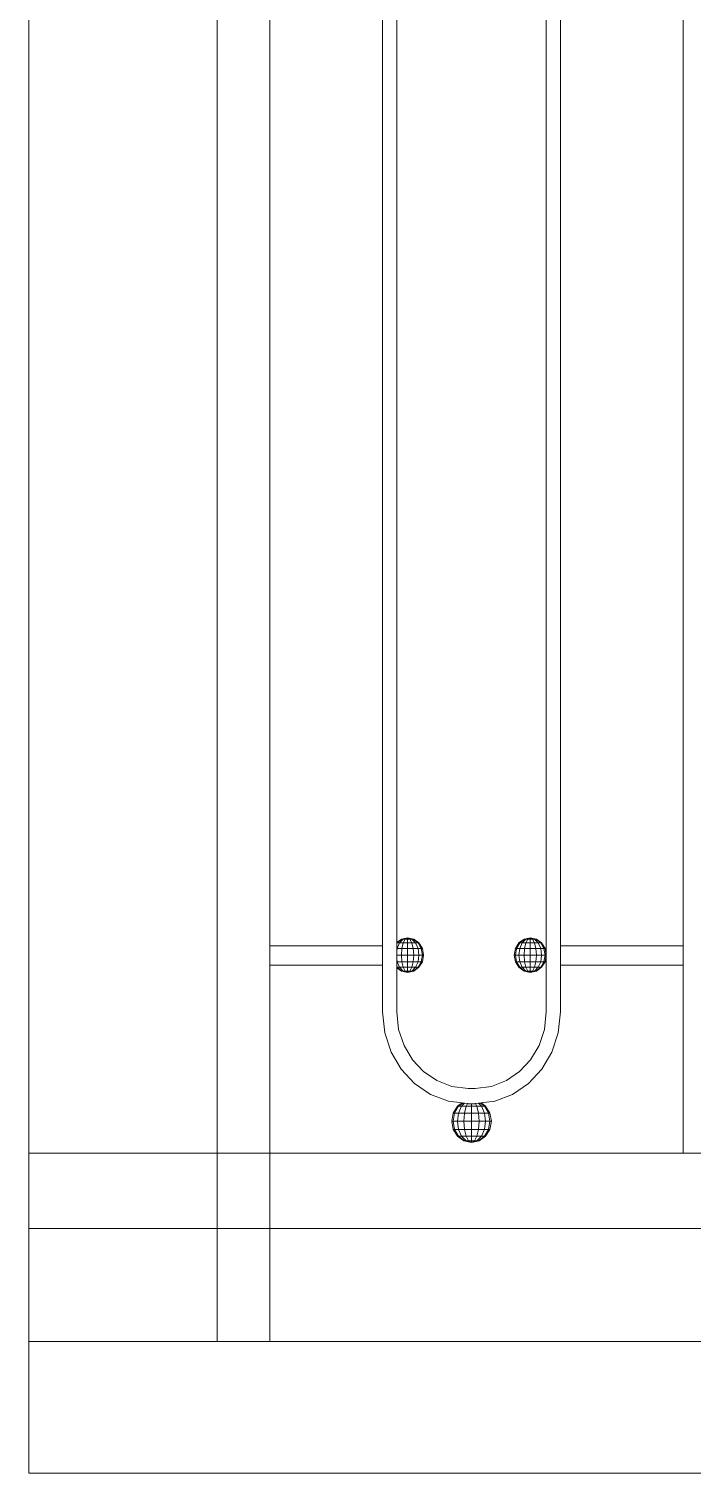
# Model space of a CAD drawing. Header units: millimetres. Extents: x 1832547 to 2001569, y -558009 to -417808.
# Drawn here: x 1955255 to 1955607, y -548199 to -547432 of the extents above; entities that cross this region are included whole.
import ezdxf

# ---------------------------------------------------------------- set-up
doc = ezdxf.new("R2010")
doc.units = ezdxf.units.MM
doc.header["$MEASUREMENT"] = 0
doc.layers.add('CA.manh 08', color=8, linetype='CONTINUOUS', lineweight=9)
doc.layers.add('CA_manh 08', color=8, linetype='CONTINUOUS', lineweight=9)

# ---------------------------------------------------------------- blocks, each defined once
blk = doc.blocks.new('wt45t')
at = {"layer": 'CA_manh 08'}
for p, q in [((1917247.51, -517910.46), (1917247.51, -518853.82)), ((1917347.51, -517910.46), (1917347.51, -518783.82)), ((1917375.44, -518573.66), (1917375.44, -518060.62)), ((1917435.4, -518060.62), (1917435.4, -518573.66)), ((1917442.97, -518571.89), (1917442.97, -518062)), ((1917522.42, -518062.36), (1917522.42, -518578.55)), ((1917529.99, -518573.66), (1917529.99, -518061.39)), ((1917595.15, -518061.39), (1917595.15, -518573.66)), ((1917375.44, -518583.82), (1917375.44, -518573.66)), ((1917375.44, -518573.66), (1917435.4, -518573.66)), ((1917435.4, -518573.66), (1917435.4, -518583.82)), ((1917442.97, -518571.89), (1917445.47, -518570.1)), ((1917442.97, -518572.08), (1917442.97, -518571.89)), ((1917443.16, -518572.08), (1917442.97, -518572.08)), ((1917442.97, -518572.42), (1917443.16, -518572.08)), ((1917442.97, -518572.42), (1917442.97, -518572.08)), ((1917442.97, -518575.05), (1917442.97, -518572.42)), ((1917443.16, -518575.05), (1917442.97, -518575.05)), ((1917442.97, -518576.52), (1917443.16, -518575.05)), ((1917442.97, -518576.52), (1917442.97, -518575.05)), ((1917442.97, -518578.55), (1917442.97, -518576.52)), ((1917443.16, -518572.08), (1917445.71, -518570.1)), ((1917444.47, -518572.08), (1917443.16, -518572.08)), ((1917443.16, -518575.05), (1917444.47, -518572.08)), ((1917445.71, -518575.05), (1917443.16, -518575.05)), ((1917444.47, -518572.08), (1917446.42, -518570.1)), ((1917446.42, -518572.08), (1917444.47, -518572.08)), ((1917445.47, -518570.1), (1917448.72, -518569.41)), ((1917445.71, -518570.1), (1917445.47, -518570.1)), ((1917445.47, -518578.55), (1917445.71, -518575.05)), ((1917445.71, -518570.1), (1917448.72, -518569.41)), ((1917446.42, -518570.1), (1917445.71, -518570.1)), ((1917445.71, -518575.05), (1917446.42, -518572.08)), ((1917448.72, -518575.05), (1917445.71, -518575.05)), ((1917446.42, -518570.1), (1917448.72, -518569.41)), ((1917447.48, -518570.1), (1917446.42, -518570.1)), ((1917446.42, -518572.08), (1917447.48, -518570.1)), ((1917448.72, -518572.08), (1917446.42, -518572.08)), ((1917447.48, -518570.1), (1917448.72, -518569.41)), ((1917448.72, -518570.1), (1917447.48, -518570.1)), ((1917448.72, -518569.41), (1917448.72, -518570.1)), ((1917451.98, -518570.1), (1917448.72, -518569.41)), ((1917451.73, -518570.1), (1917448.72, -518569.41)), ((1917451.03, -518570.1), (1917448.72, -518569.41)), ((1917449.97, -518570.1), (1917448.72, -518569.41)), ((1917449.97, -518570.1), (1917448.72, -518570.1)), ((1917448.72, -518570.1), (1917448.72, -518572.08)), ((1917451.03, -518572.08), (1917448.72, -518572.08)), ((1917448.72, -518572.08), (1917448.72, -518575.05)), ((1917451.73, -518575.05), (1917448.72, -518575.05)), ((1917448.72, -518575.05), (1917448.72, -518578.55)), ((1917451.03, -518570.1), (1917449.97, -518570.1)), ((1917451.03, -518572.08), (1917449.97, -518570.1)), ((1917451.73, -518570.1), (1917451.03, -518570.1)), ((1917452.98, -518572.08), (1917451.03, -518570.1)), ((1917452.98, -518572.08), (1917451.03, -518572.08)), ((1917451.73, -518575.05), (1917451.03, -518572.08)), ((1917451.73, -518570.1), (1917451.98, -518570.1)), ((1917454.28, -518572.08), (1917451.73, -518570.1)), ((1917454.28, -518575.05), (1917451.73, -518575.05)), ((1917451.98, -518578.55), (1917451.73, -518575.05)), ((1917454.74, -518572.08), (1917451.98, -518570.1)), ((1917454.28, -518572.08), (1917452.98, -518572.08)), ((1917454.28, -518575.05), (1917452.98, -518572.08)), ((1917454.74, -518572.08), (1917454.28, -518572.08)), ((1917455.99, -518575.05), (1917454.28, -518572.08)), ((1917455.99, -518575.05), (1917454.28, -518575.05)), ((1917454.74, -518578.55), (1917454.28, -518575.05)), ((1917456.59, -518575.05), (1917454.74, -518572.08)), ((1917456.59, -518575.05), (1917455.99, -518575.05)), ((1917456.59, -518578.55), (1917455.99, -518575.05)), ((1917457.24, -518578.55), (1917456.59, -518575.05)), ((1917505.39, -518578.55), (1917506.04, -518575.05)), ((1917506.04, -518575.05), (1917507.89, -518572.08)), ((1917506.64, -518575.05), (1917506.04, -518575.05)), ((1917506.04, -518578.55), (1917506.64, -518575.05)), ((1917506.64, -518575.05), (1917508.35, -518572.08)), ((1917508.35, -518575.05), (1917506.64, -518575.05)), ((1917507.89, -518572.08), (1917510.65, -518570.1)), ((1917508.35, -518572.08), (1917507.89, -518572.08)), ((1917507.89, -518578.55), (1917508.35, -518575.05)), ((1917508.35, -518572.08), (1917510.9, -518570.1)), ((1917509.65, -518572.08), (1917508.35, -518572.08)), ((1917508.35, -518575.05), (1917509.65, -518572.08)), ((1917510.9, -518575.05), (1917508.35, -518575.05)), ((1917509.65, -518572.08), (1917511.6, -518570.1)), ((1917511.6, -518572.08), (1917509.65, -518572.08)), ((1917510.65, -518570.1), (1917513.91, -518569.41)), ((1917510.9, -518570.1), (1917510.65, -518570.1)), ((1917510.65, -518578.55), (1917510.9, -518575.05)), ((1917510.9, -518570.1), (1917513.91, -518569.41)), ((1917511.6, -518570.1), (1917510.9, -518570.1)), ((1917510.9, -518575.05), (1917511.6, -518572.08)), ((1917513.91, -518575.05), (1917510.9, -518575.05)), ((1917511.6, -518570.1), (1917513.91, -518569.41)), ((1917512.66, -518570.1), (1917511.6, -518570.1)), ((1917511.6, -518572.08), (1917512.66, -518570.1)), ((1917513.91, -518572.08), (1917511.6, -518572.08)), ((1917512.66, -518570.1), (1917513.91, -518569.41)), ((1917513.91, -518570.1), (1917512.66, -518570.1)), ((1917513.91, -518569.41), (1917513.91, -518570.1)), ((1917517.17, -518570.1), (1917513.91, -518569.41)), ((1917516.92, -518570.1), (1917513.91, -518569.41)), ((1917516.21, -518570.1), (1917513.91, -518569.41)), ((1917515.15, -518570.1), (1917513.91, -518569.41)), ((1917515.15, -518570.1), (1917513.91, -518570.1)), ((1917513.91, -518570.1), (1917513.91, -518572.08)), ((1917516.21, -518572.08), (1917513.91, -518572.08)), ((1917513.91, -518572.08), (1917513.91, -518575.05)), ((1917516.92, -518575.05), (1917513.91, -518575.05)), ((1917513.91, -518575.05), (1917513.91, -518578.55)), ((1917516.21, -518570.1), (1917515.15, -518570.1)), ((1917516.21, -518572.08), (1917515.15, -518570.1)), ((1917516.92, -518570.1), (1917516.21, -518570.1)), ((1917518.16, -518572.08), (1917516.21, -518570.1)), ((1917518.16, -518572.08), (1917516.21, -518572.08)), ((1917516.92, -518575.05), (1917516.21, -518572.08)), ((1917516.92, -518570.1), (1917517.17, -518570.1)), ((1917519.47, -518572.08), (1917516.92, -518570.1)), ((1917519.47, -518575.05), (1917516.92, -518575.05)), ((1917517.17, -518578.55), (1917516.92, -518575.05)), ((1917519.93, -518572.08), (1917517.17, -518570.1)), ((1917519.47, -518572.08), (1917518.16, -518572.08)), ((1917519.47, -518575.05), (1917518.16, -518572.08)), ((1917519.93, -518572.08), (1917519.47, -518572.08)), ((1917521.17, -518575.05), (1917519.47, -518572.08)), ((1917521.17, -518575.05), (1917519.47, -518575.05)), ((1917519.93, -518578.55), (1917519.47, -518575.05)), ((1917521.77, -518575.05), (1917519.93, -518572.08)), ((1917521.77, -518575.05), (1917521.17, -518575.05)), ((1917521.77, -518578.55), (1917521.17, -518575.05)), ((1917522.42, -518578.55), (1917521.77, -518575.05)), ((1917529.99, -518583.82), (1917529.99, -518573.66)), ((1917529.99, -518573.66), (1917595.15, -518573.66)), ((1917595.15, -518573.66), (1917595.15, -518583.82)), ((1917435.4, -518583.82), (1917375.44, -518583.82)), ((1917375.44, -518683.82), (1917375.44, -518583.82)), ((1917435.4, -518583.82), (1917435.4, -518608.73)), ((1917445.47, -518578.55), (1917442.97, -518578.55)), ((1917442.97, -518580.58), (1917442.97, -518578.55)), ((1917443.16, -518582.05), (1917442.97, -518580.58)), ((1917442.97, -518582.05), (1917442.97, -518580.58)), ((1917443.16, -518582.05), (1917442.97, -518582.05)), ((1917442.97, -518584.68), (1917442.97, -518582.05)), ((1917445.71, -518582.05), (1917443.16, -518582.05)), ((1917444.47, -518585.02), (1917443.16, -518582.05)), ((1917448.72, -518578.55), (1917445.47, -518578.55)), ((1917445.71, -518582.05), (1917445.47, -518578.55)), ((1917448.72, -518582.05), (1917445.71, -518582.05)), ((1917446.42, -518585.02), (1917445.71, -518582.05)), ((1917451.98, -518578.55), (1917448.72, -518578.55)), ((1917448.72, -518578.55), (1917448.72, -518582.05)), ((1917451.73, -518582.05), (1917448.72, -518582.05)), ((1917448.72, -518582.05), (1917448.72, -518585.02)), ((1917451.03, -518585.02), (1917451.73, -518582.05)), ((1917451.73, -518582.05), (1917451.98, -518578.55)), ((1917454.28, -518582.05), (1917451.73, -518582.05)), ((1917454.74, -518578.55), (1917451.98, -518578.55)), ((1917452.98, -518585.02), (1917454.28, -518582.05)), ((1917454.28, -518582.05), (1917454.74, -518578.55)), ((1917455.99, -518582.05), (1917454.28, -518582.05)), ((1917454.28, -518585.02), (1917455.99, -518582.05)), ((1917456.59, -518578.55), (1917454.74, -518578.55)), ((1917454.74, -518585.02), (1917456.59, -518582.05)), ((1917455.99, -518582.05), (1917456.59, -518578.55)), ((1917456.59, -518582.05), (1917455.99, -518582.05)), ((1917457.24, -518578.55), (1917456.59, -518578.55)), ((1917456.59, -518582.05), (1917457.24, -518578.55)), ((1917506.04, -518578.55), (1917505.39, -518578.55)), ((1917506.04, -518582.05), (1917505.39, -518578.55)), ((1917507.89, -518578.55), (1917506.04, -518578.55)), ((1917506.64, -518582.05), (1917506.04, -518578.55)), ((1917506.64, -518582.05), (1917506.04, -518582.05)), ((1917507.89, -518585.02), (1917506.04, -518582.05)), ((1917508.35, -518582.05), (1917506.64, -518582.05)), ((1917508.35, -518585.02), (1917506.64, -518582.05)), ((1917510.65, -518578.55), (1917507.89, -518578.55)), ((1917508.35, -518582.05), (1917507.89, -518578.55)), ((1917510.9, -518582.05), (1917508.35, -518582.05)), ((1917509.65, -518585.02), (1917508.35, -518582.05)), ((1917513.91, -518578.55), (1917510.65, -518578.55)), ((1917510.9, -518582.05), (1917510.65, -518578.55)), ((1917513.91, -518582.05), (1917510.9, -518582.05)), ((1917511.6, -518585.02), (1917510.9, -518582.05)), ((1917517.17, -518578.55), (1917513.91, -518578.55)), ((1917513.91, -518578.55), (1917513.91, -518582.05)), ((1917516.92, -518582.05), (1917513.91, -518582.05)), ((1917513.91, -518582.05), (1917513.91, -518585.02)), ((1917516.21, -518585.02), (1917516.92, -518582.05)), ((1917516.92, -518582.05), (1917517.17, -518578.55)), ((1917519.47, -518582.05), (1917516.92, -518582.05)), ((1917519.93, -518578.55), (1917517.17, -518578.55)), ((1917518.16, -518585.02), (1917519.47, -518582.05)), ((1917519.47, -518582.05), (1917519.93, -518578.55)), ((1917521.17, -518582.05), (1917519.47, -518582.05)), ((1917519.47, -518585.02), (1917521.17, -518582.05)), ((1917521.77, -518578.55), (1917519.93, -518578.55)), ((1917519.93, -518585.02), (1917521.77, -518582.05)), ((1917521.17, -518582.05), (1917521.77, -518578.55)), ((1917521.77, -518582.05), (1917521.17, -518582.05)), ((1917522.42, -518578.55), (1917521.77, -518578.55)), ((1917521.77, -518582.05), (1917522.42, -518578.55)), ((1917522.42, -518578.55), (1917522.42, -518608.69)), ((1917595.15, -518583.82), (1917529.99, -518583.82)), ((1917529.99, -518608.73), (1917529.99, -518583.82)), ((1917595.15, -518583.82), (1917595.15, -518683.82)), ((1917443.16, -518585.02), (1917442.97, -518584.68)), ((1917442.97, -518585.02), (1917442.97, -518584.68)), ((1917443.16, -518585.02), (1917442.97, -518585.02)), ((1917442.97, -518585.21), (1917442.97, -518585.02)), ((1917445.47, -518587), (1917442.97, -518585.21)), ((1917442.97, -518608.69), (1917442.97, -518585.21)), ((1917444.47, -518585.02), (1917443.16, -518585.02)), ((1917445.71, -518587), (1917443.16, -518585.02)), ((1917446.42, -518585.02), (1917444.47, -518585.02)), ((1917446.42, -518587), (1917444.47, -518585.02)), ((1917445.71, -518587), (1917445.47, -518587)), ((1917448.72, -518587.69), (1917445.47, -518587)), ((1917446.42, -518587), (1917445.71, -518587)), ((1917448.72, -518587.69), (1917445.71, -518587)), ((1917448.72, -518585.02), (1917446.42, -518585.02)), ((1917447.48, -518587), (1917446.42, -518585.02)), ((1917447.48, -518587), (1917446.42, -518587)), ((1917448.72, -518587.69), (1917446.42, -518587)), ((1917448.72, -518587), (1917447.48, -518587)), ((1917448.72, -518587.69), (1917447.48, -518587)), ((1917451.03, -518585.02), (1917448.72, -518585.02)), ((1917448.72, -518585.02), (1917448.72, -518587)), ((1917449.97, -518587), (1917448.72, -518587)), ((1917448.72, -518587), (1917448.72, -518587.69)), ((1917448.72, -518587.69), (1917451.98, -518587)), ((1917448.72, -518587.69), (1917451.73, -518587)), ((1917448.72, -518587.69), (1917451.03, -518587)), ((1917448.72, -518587.69), (1917449.97, -518587)), ((1917449.97, -518587), (1917451.03, -518585.02)), ((1917451.03, -518587), (1917449.97, -518587)), ((1917452.98, -518585.02), (1917451.03, -518585.02)), ((1917451.03, -518587), (1917452.98, -518585.02)), ((1917451.73, -518587), (1917451.03, -518587)), ((1917451.73, -518587), (1917454.28, -518585.02)), ((1917451.98, -518587), (1917451.73, -518587)), ((1917451.98, -518587), (1917454.74, -518585.02)), ((1917454.28, -518585.02), (1917452.98, -518585.02)), ((1917454.28, -518585.02), (1917454.74, -518585.02)), ((1917508.35, -518585.02), (1917507.89, -518585.02)), ((1917510.65, -518587), (1917507.89, -518585.02)), ((1917509.65, -518585.02), (1917508.35, -518585.02)), ((1917510.9, -518587), (1917508.35, -518585.02)), ((1917511.6, -518585.02), (1917509.65, -518585.02)), ((1917511.6, -518587), (1917509.65, -518585.02)), ((1917510.9, -518587), (1917510.65, -518587)), ((1917513.91, -518587.69), (1917510.65, -518587)), ((1917511.6, -518587), (1917510.9, -518587)), ((1917513.91, -518587.69), (1917510.9, -518587)), ((1917513.91, -518585.02), (1917511.6, -518585.02)), ((1917512.66, -518587), (1917511.6, -518585.02)), ((1917512.66, -518587), (1917511.6, -518587)), ((1917513.91, -518587.69), (1917511.6, -518587)), ((1917513.91, -518587), (1917512.66, -518587)), ((1917513.91, -518587.69), (1917512.66, -518587)), ((1917516.21, -518585.02), (1917513.91, -518585.02)), ((1917513.91, -518585.02), (1917513.91, -518587)), ((1917515.15, -518587), (1917513.91, -518587)), ((1917513.91, -518587), (1917513.91, -518587.69)), ((1917513.91, -518587.69), (1917517.17, -518587)), ((1917513.91, -518587.69), (1917516.92, -518587)), ((1917513.91, -518587.69), (1917516.21, -518587)), ((1917513.91, -518587.69), (1917515.15, -518587)), ((1917515.15, -518587), (1917516.21, -518585.02)), ((1917516.21, -518587), (1917515.15, -518587)), ((1917518.16, -518585.02), (1917516.21, -518585.02)), ((1917516.21, -518587), (1917518.16, -518585.02)), ((1917516.92, -518587), (1917516.21, -518587)), ((1917516.92, -518587), (1917519.47, -518585.02)), ((1917517.17, -518587), (1917516.92, -518587)), ((1917517.17, -518587), (1917519.93, -518585.02)), ((1917519.47, -518585.02), (1917518.16, -518585.02)), ((1917519.47, -518585.02), (1917519.93, -518585.02)), ((1917435.4, -518608.73), (1917436.6, -518619.9)), ((1917443.97, -518618.01), (1917442.97, -518608.69)), ((1917522.42, -518608.69), (1917521.42, -518618.01)), ((1917528.79, -518619.9), (1917529.99, -518608.73)), ((1917436.6, -518619.9), (1917440.02, -518630.16)), ((1917446.82, -518626.57), (1917443.97, -518618.01)), ((1917521.42, -518618.01), (1917518.57, -518626.57)), ((1917525.37, -518630.16), (1917528.79, -518619.9)), ((1917440.02, -518630.16), (1917445.38, -518639.22)), ((1917451.3, -518634.12), (1917446.82, -518626.57)), ((1917518.57, -518626.57), (1917514.1, -518634.12)), ((1917520.01, -518639.22), (1917525.37, -518630.16)), ((1917457.16, -518640.42), (1917451.3, -518634.12)), ((1917514.1, -518634.12), (1917508.23, -518640.42)), ((1917445.38, -518639.22), (1917452.42, -518646.77)), ((1917464.19, -518645.23), (1917457.16, -518640.42)), ((1917472.16, -518648.29), (1917464.19, -518645.23)), ((1917501.2, -518645.23), (1917493.23, -518648.29)), ((1917508.23, -518640.42), (1917501.2, -518645.23)), ((1917512.97, -518646.77), (1917520.01, -518639.22)), ((1917452.42, -518646.77), (1917460.85, -518652.53)), ((1917460.85, -518652.53), (1917470.4, -518656.2)), ((1917480.83, -518649.37), (1917472.16, -518648.29)), ((1917484.56, -518649.37), (1917480.83, -518649.37)), ((1917493.23, -518648.29), (1917484.56, -518649.37)), ((1917494.99, -518656.2), (1917504.54, -518652.53)), ((1917504.54, -518652.53), (1917512.97, -518646.77)), ((1917470.4, -518656.2), (1917477.66, -518657.1)), ((1917472.97, -518662.49), (1917475.25, -518658.83)), ((1917473.71, -518662.49), (1917475.82, -518658.83)), ((1917475.25, -518658.83), (1917477.66, -518657.1)), ((1917475.82, -518658.83), (1917475.25, -518658.83)), ((1917475.82, -518658.83), (1917477.99, -518657.14)), ((1917477.43, -518658.83), (1917475.82, -518658.83)), ((1917475.82, -518662.49), (1917477.43, -518658.83)), ((1917477.43, -518658.83), (1917478.97, -518657.27)), ((1917479.84, -518658.83), (1917477.43, -518658.83)), ((1917477.66, -518657.1), (1917477.99, -518657.14)), ((1917477.99, -518657.14), (1917478.97, -518657.27)), ((1917478.97, -518657.27), (1917480.57, -518657.46)), ((1917478.97, -518662.49), (1917479.84, -518658.83)), ((1917479.84, -518658.83), (1917480.57, -518657.46)), ((1917482.69, -518658.83), (1917479.84, -518658.83)), ((1917480.57, -518657.46), (1917480.8, -518657.49)), ((1917480.8, -518657.49), (1917482.69, -518657.49)), ((1917482.69, -518657.49), (1917482.69, -518658.83)), ((1917482.69, -518657.49), (1917484.59, -518657.49)), ((1917485.53, -518658.83), (1917482.69, -518658.83)), ((1917482.69, -518658.83), (1917482.69, -518662.49)), ((1917484.59, -518657.49), (1917484.81, -518657.47)), ((1917484.81, -518657.47), (1917486.41, -518657.27)), ((1917485.53, -518658.83), (1917484.81, -518657.47)), ((1917487.95, -518658.83), (1917485.53, -518658.83)), ((1917486.41, -518662.49), (1917485.53, -518658.83)), ((1917486.41, -518657.27), (1917487.39, -518657.15)), ((1917487.95, -518658.83), (1917486.41, -518657.27)), ((1917487.39, -518657.15), (1917487.72, -518657.1)), ((1917489.56, -518658.83), (1917487.39, -518657.15)), ((1917487.72, -518657.1), (1917494.99, -518656.2)), ((1917490.13, -518658.83), (1917487.72, -518657.1)), ((1917489.56, -518658.83), (1917487.95, -518658.83)), ((1917489.56, -518662.49), (1917487.95, -518658.83)), ((1917490.13, -518658.83), (1917489.56, -518658.83)), ((1917491.67, -518662.49), (1917489.56, -518658.83)), ((1917492.4, -518662.49), (1917490.13, -518658.83)), ((1917472.17, -518666.82), (1917472.97, -518662.49)), ((1917472.97, -518666.82), (1917472.17, -518666.82)), ((1917472.97, -518671.14), (1917472.17, -518666.82)), ((1917473.71, -518662.49), (1917472.97, -518662.49)), ((1917472.97, -518666.82), (1917473.71, -518662.49)), ((1917475.25, -518666.82), (1917472.97, -518666.82)), ((1917473.71, -518671.14), (1917472.97, -518666.82)), ((1917475.82, -518662.49), (1917473.71, -518662.49)), ((1917475.25, -518666.82), (1917475.82, -518662.49)), ((1917478.67, -518666.82), (1917475.25, -518666.82)), ((1917475.82, -518671.14), (1917475.25, -518666.82)), ((1917478.97, -518662.49), (1917475.82, -518662.49)), ((1917478.67, -518666.82), (1917478.97, -518662.49)), ((1917482.69, -518666.82), (1917478.67, -518666.82)), ((1917478.97, -518671.14), (1917478.67, -518666.82)), ((1917482.69, -518662.49), (1917478.97, -518662.49)), ((1917486.41, -518662.49), (1917482.69, -518662.49)), ((1917482.69, -518662.49), (1917482.69, -518666.82)), ((1917486.71, -518666.82), (1917482.69, -518666.82)), ((1917482.69, -518666.82), (1917482.69, -518671.14)), ((1917489.56, -518662.49), (1917486.41, -518662.49)), ((1917486.71, -518666.82), (1917486.41, -518662.49)), ((1917486.41, -518671.14), (1917486.71, -518666.82)), ((1917490.13, -518666.82), (1917486.71, -518666.82)), ((1917491.67, -518662.49), (1917489.56, -518662.49)), ((1917490.13, -518666.82), (1917489.56, -518662.49)), ((1917489.56, -518671.14), (1917490.13, -518666.82)), ((1917492.4, -518666.82), (1917490.13, -518666.82)), ((1917492.4, -518662.49), (1917491.67, -518662.49)), ((1917492.4, -518666.82), (1917491.67, -518662.49)), ((1917491.67, -518671.14), (1917492.4, -518666.82)), ((1917493.21, -518666.82), (1917492.4, -518662.49)), ((1917493.21, -518666.82), (1917492.4, -518666.82)), ((1917492.4, -518671.14), (1917493.21, -518666.82)), ((1917473.71, -518671.14), (1917472.97, -518671.14)), ((1917475.25, -518674.8), (1917472.97, -518671.14)), ((1917475.82, -518671.14), (1917473.71, -518671.14)), ((1917475.82, -518674.8), (1917473.71, -518671.14)), ((1917475.82, -518674.8), (1917475.25, -518674.8)), ((1917478.67, -518677.25), (1917475.25, -518674.8)), ((1917478.97, -518671.14), (1917475.82, -518671.14)), ((1917477.43, -518674.8), (1917475.82, -518671.14)), ((1917477.43, -518674.8), (1917475.82, -518674.8)), ((1917478.97, -518677.25), (1917475.82, -518674.8)), ((1917479.84, -518674.8), (1917477.43, -518674.8)), ((1917479.84, -518677.25), (1917477.43, -518674.8)), ((1917482.69, -518671.14), (1917478.97, -518671.14)), ((1917479.84, -518674.8), (1917478.97, -518671.14)), ((1917482.69, -518674.8), (1917479.84, -518674.8)), ((1917481.15, -518677.25), (1917479.84, -518674.8)), ((1917486.41, -518671.14), (1917482.69, -518671.14)), ((1917482.69, -518671.14), (1917482.69, -518674.8)), ((1917485.53, -518674.8), (1917482.69, -518674.8)), ((1917482.69, -518674.8), (1917482.69, -518677.25)), ((1917484.23, -518677.25), (1917485.53, -518674.8)), ((1917485.53, -518674.8), (1917486.41, -518671.14)), ((1917487.95, -518674.8), (1917485.53, -518674.8)), ((1917485.53, -518677.25), (1917487.95, -518674.8)), ((1917489.56, -518671.14), (1917486.41, -518671.14)), ((1917486.41, -518677.25), (1917489.56, -518674.8)), ((1917486.71, -518677.25), (1917490.13, -518674.8)), ((1917487.95, -518674.8), (1917489.56, -518671.14)), ((1917489.56, -518674.8), (1917487.95, -518674.8)), ((1917491.67, -518671.14), (1917489.56, -518671.14)), ((1917489.56, -518674.8), (1917491.67, -518671.14)), ((1917489.56, -518674.8), (1917490.13, -518674.8)), ((1917490.13, -518674.8), (1917492.4, -518671.14)), ((1917492.4, -518671.14), (1917491.67, -518671.14)), ((1917375.44, -518683.82), (1917247.51, -518683.82)), ((1917347.51, -518683.82), (1917347.51, -518723.82)), ((1917375.44, -518723.82), (1917375.44, -518683.82)), ((1917595.15, -518683.82), (1917375.44, -518683.82)), ((1917478.97, -518677.25), (1917478.67, -518677.25)), ((1917482.69, -518678.11), (1917478.67, -518677.25)), ((1917479.84, -518677.25), (1917478.97, -518677.25)), ((1917482.69, -518678.11), (1917478.97, -518677.25)), ((1917481.15, -518677.25), (1917479.84, -518677.25)), ((1917482.69, -518678.11), (1917479.84, -518677.25)), ((1917482.69, -518677.25), (1917481.15, -518677.25)), ((1917482.69, -518678.11), (1917481.15, -518677.25)), ((1917484.23, -518677.25), (1917482.69, -518677.25)), ((1917482.69, -518677.25), (1917482.69, -518678.11)), ((1917482.69, -518678.11), (1917486.71, -518677.25)), ((1917482.69, -518678.11), (1917486.41, -518677.25)), ((1917482.69, -518678.11), (1917485.53, -518677.25)), ((1917482.69, -518678.11), (1917484.23, -518677.25)), ((1917485.53, -518677.25), (1917484.23, -518677.25)), ((1917486.41, -518677.25), (1917485.53, -518677.25)), ((1917486.71, -518677.25), (1917486.41, -518677.25)), ((1917604.61, -518683.82), (1917595.15, -518683.82)), ((1917247.51, -518723.82), (1917375.44, -518723.82)), ((1917347.51, -518723.82), (1917347.51, -518783.82)), ((1917375.44, -518723.82), (1918049.68, -518723.82)), ((1917375.44, -518783.82), (1917375.44, -518723.82)), ((1917347.51, -518783.82), (1917247.51, -518783.82)), ((1917375.44, -518783.82), (1917347.51, -518783.82)), ((1918049.68, -518783.82), (1917375.44, -518783.82)), ((1917267.72, -518853.82), (1917247.51, -518853.82)), ((1917267.72, -518853.82), (1920284.13, -518853.82))]:
    blk.add_line(p, q, dxfattribs=at)

msp = doc.modelspace()

# ---------------------------------------------------------------- block references
at = {"layer": 'CA.manh 08'}
msp.add_blockref('wt45t', (38007.31, -29345.41), dxfattribs=at)

doc.saveas('drawing.dxf')
